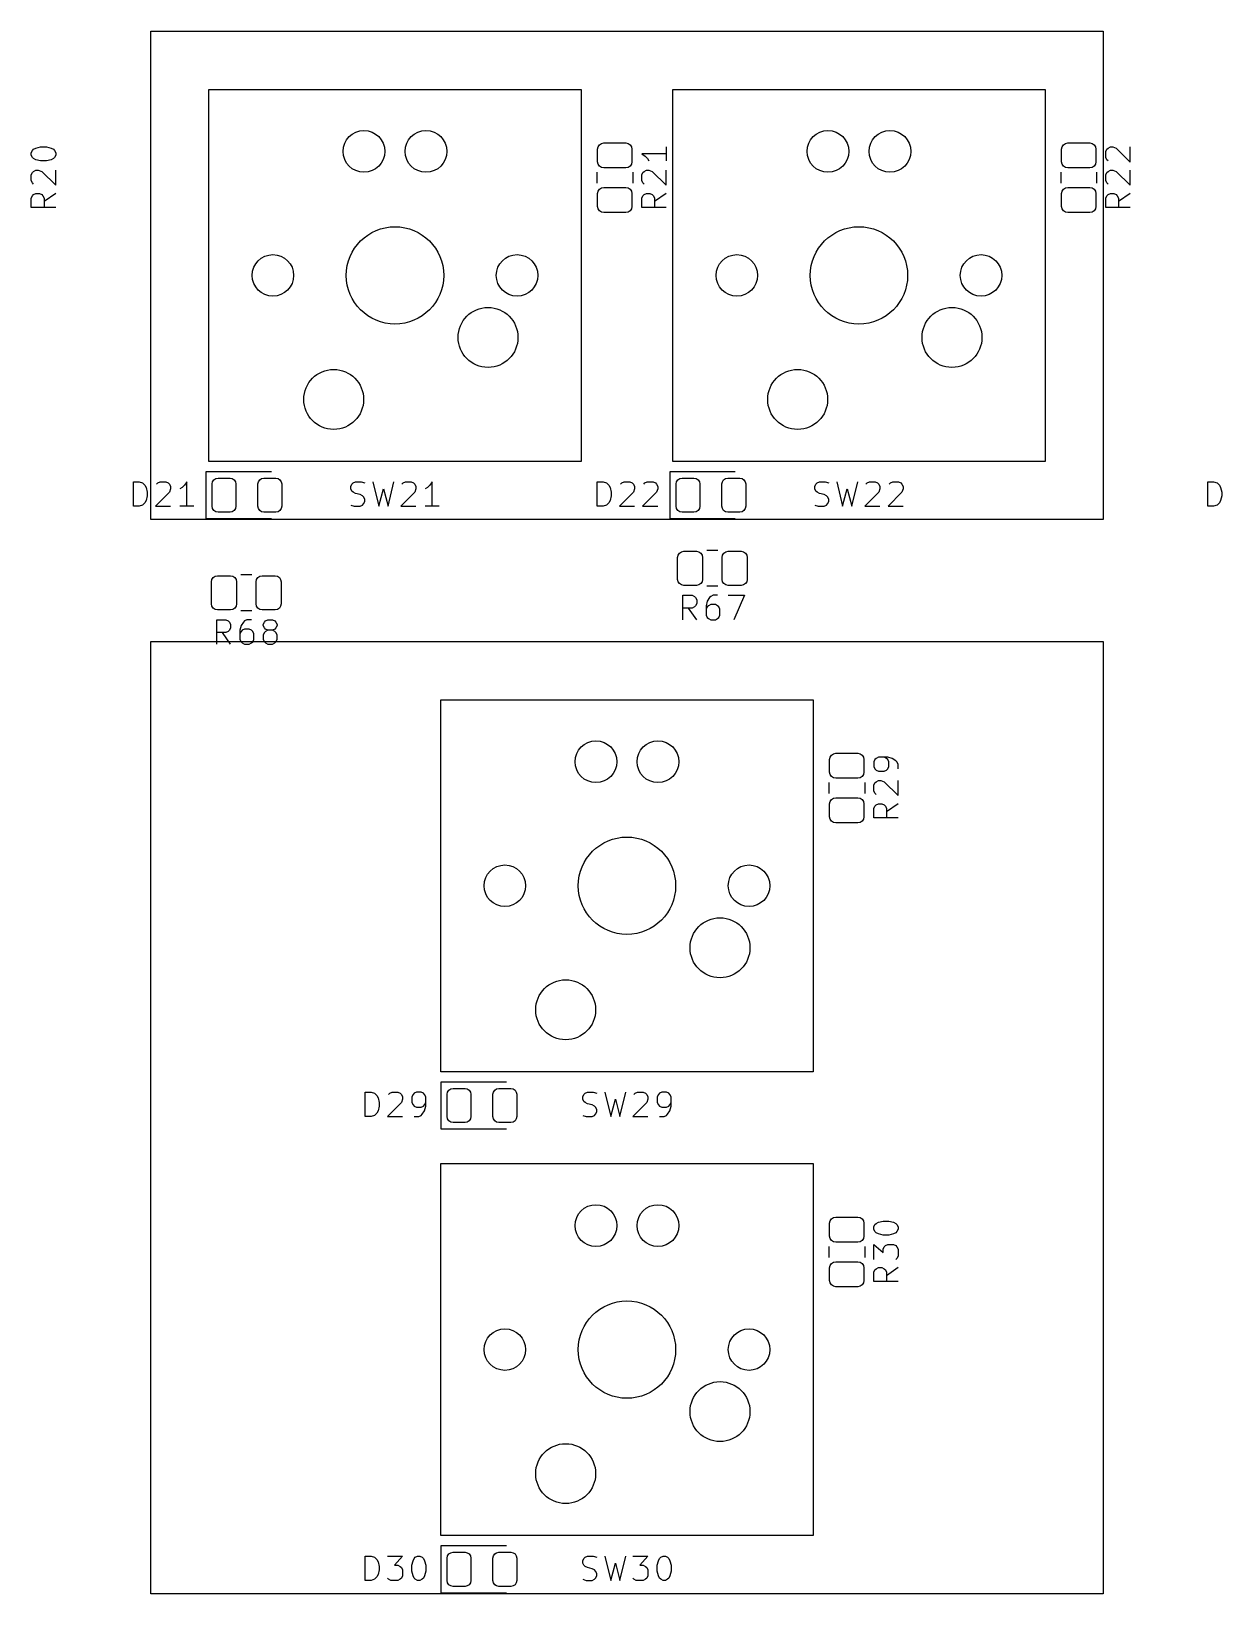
# Model space of a CAD drawing. Header units: millimetres. Extents: x 0 to 485, y -84 to 360.
# Drawn here: x 376.1 to 424.9, y 129 to 193 of the extents above; entities that cross this region are included whole.
import ezdxf

# ---------------------------------------------------------------- set-up
doc = ezdxf.new("R2010")
doc.units = ezdxf.units.MM
doc.layers.get('0').update_dxf_attribs({"lineweight": 25})
doc.layers.add('Import', color=16, linetype='Continuous', lineweight=25, true_color=0x800000)

msp = doc.modelspace()

# ---------------------------------------------------------------- linework, layer by layer
for p, q in [((381, 173), (381, 193)), ((381, 193), (420, 193)), ((420, 193), (420, 173)), ((420, 173), (381, 173)), ((381, 129), (381, 168)), ((381, 168), (420, 168)), ((420, 168), (420, 129)), ((420, 129), (381, 129))]:
    msp.add_line(p, q)
at = {"layer": 'Import', "flags": 128}
for points in [[(383.38, 190.62), (398.62, 190.62)], [(383.38, 175.38), (383.38, 190.62)], [(398.62, 190.62), (398.62, 175.38)], [(402.38, 190.62), (417.62, 190.62)], [(402.38, 175.38), (402.38, 190.62)], [(417.62, 190.62), (417.62, 175.38)], [(376.1524, 188.1191), (376.2001, 188.1667)], [(376.2001, 188.1667), (376.2953, 188.2143)], [(376.2953, 188.2143), (376.4858, 188.2619)], [(376.4858, 188.2619), (376.7239, 188.2619)], [(376.7239, 188.2619), (376.9143, 188.2143)], [(376.9143, 188.2143), (377.0096, 188.1667)], [(377.0096, 188.1667), (377.0572, 188.1191)], [(400.45, 188.425), (400.5457, 188.406), (400.6268, 188.3518), (400.681, 188.2707), (400.7, 188.175), (400.7, 187.65), (400.681, 187.5543), (400.6268, 187.4732), (400.5457, 187.419), (400.45, 187.4), (399.55, 187.4), (399.4543, 187.419), (399.3732, 187.4732), (399.319, 187.5543), (399.3, 187.65), (399.3, 188.175), (399.319, 188.2707), (399.3732, 188.3518), (399.4543, 188.406), (399.55, 188.425), (400.45, 188.425)], [(402.1048, 188.2619), (402.1048, 187.6905)], [(419.45, 188.425), (419.5457, 188.406), (419.6268, 188.3518), (419.681, 188.2707), (419.7, 188.175), (419.7, 187.65), (419.681, 187.5543), (419.6268, 187.4732), (419.5457, 187.419), (419.45, 187.4), (418.55, 187.4), (418.4543, 187.419), (418.3732, 187.4732), (418.319, 187.5543), (418.3, 187.65), (418.3, 188.175), (418.319, 188.2707), (418.3732, 188.3518), (418.4543, 188.406), (418.55, 188.425), (419.45, 188.425)], [(420.1048, 188.0714), (420.1524, 188.1667)], [(420.1524, 188.1667), (420.2001, 188.2143)], [(420.2001, 188.2143), (420.2953, 188.2619)], [(420.2953, 188.2619), (420.3905, 188.2619)], [(420.3905, 188.2619), (420.5334, 188.2143)], [(420.5334, 188.2143), (421.1048, 187.6429)], [(421.1048, 187.6429), (421.1048, 188.2619)], [(376.1048, 188.0238), (376.1524, 188.1191)], [(376.1048, 187.9286), (376.1048, 188.0238)], [(376.1524, 187.8333), (376.1048, 187.9286)], [(376.2001, 187.7857), (376.1524, 187.8333)], [(376.2953, 187.7381), (376.2001, 187.7857)], [(376.4858, 187.6905), (376.2953, 187.7381)], [(376.7239, 187.6905), (376.4858, 187.6905)], [(376.9143, 187.7381), (376.7239, 187.6905)], [(377.0096, 187.7857), (376.9143, 187.7381)], [(377.0572, 187.8333), (377.0096, 187.7857)], [(377.0572, 188.1191), (377.1048, 188.0238)], [(377.1048, 187.9286), (377.0572, 187.8333)], [(377.1048, 188.0238), (377.1048, 187.9286)], [(402.1048, 187.9762), (401.1048, 187.9762)], [(401.1048, 187.9762), (401.2477, 187.881)], [(401.2477, 187.881), (401.3429, 187.7857)], [(401.3429, 187.7857), (401.3905, 187.6905)], [(420.1048, 187.8333), (420.1048, 188.0714)], [(420.1524, 187.7381), (420.1048, 187.8333)], [(420.2001, 187.6905), (420.1524, 187.7381)], [(376.1048, 187.1191), (376.1524, 187.2143)], [(376.1048, 186.881), (376.1048, 187.1191)], [(376.1524, 186.7857), (376.1048, 186.881)], [(376.1524, 187.2143), (376.2001, 187.2619)], [(376.2001, 187.2619), (376.2953, 187.3095)], [(376.2953, 187.3095), (376.3905, 187.3095)], [(376.3905, 187.3095), (376.5334, 187.2619)], [(376.5334, 187.2619), (377.1048, 186.6905)], [(377.1048, 186.6905), (377.1048, 187.3095)], [(399.265, 187.2271), (399.265, 186.7729)], [(400.735, 187.2271), (400.735, 186.7729)], [(401.1048, 187.1191), (401.1524, 187.2143)], [(401.1048, 186.881), (401.1048, 187.1191)], [(401.1524, 186.7857), (401.1048, 186.881)], [(401.1524, 187.2143), (401.2001, 187.2619)], [(401.2001, 187.2619), (401.2953, 187.3095)], [(401.2953, 187.3095), (401.3905, 187.3095)], [(401.3905, 187.3095), (401.5334, 187.2619)], [(401.5334, 187.2619), (402.1048, 186.6905)], [(402.1048, 186.6905), (402.1048, 187.3095)], [(418.265, 187.2271), (418.265, 186.7729)], [(419.735, 187.2271), (419.735, 186.7729)], [(420.1048, 187.1191), (420.1524, 187.2143)], [(420.1048, 186.881), (420.1048, 187.1191)], [(420.1524, 186.7857), (420.1048, 186.881)], [(420.1524, 187.2143), (420.2001, 187.2619)], [(420.2001, 187.2619), (420.2953, 187.3095)], [(420.2953, 187.3095), (420.3905, 187.3095)], [(420.3905, 187.3095), (420.5334, 187.2619)], [(420.5334, 187.2619), (421.1048, 186.6905)], [(421.1048, 186.6905), (421.1048, 187.3095)], [(376.1048, 186.1667), (376.1524, 186.2619)], [(376.2001, 186.7381), (376.1524, 186.7857)], [(376.1524, 186.2619), (376.2001, 186.3095)], [(376.2001, 186.3095), (376.2953, 186.3572)], [(376.2953, 186.3572), (376.4382, 186.3572)], [(376.4382, 186.3572), (376.5334, 186.3095)], [(376.5334, 186.3095), (376.581, 186.2619)], [(376.581, 186.2619), (376.6286, 186.1667)], [(377.1048, 186.3572), (376.6286, 186.0238)], [(400.45, 186.6), (400.5457, 186.581), (400.6268, 186.5268), (400.681, 186.4457), (400.7, 186.35), (400.7, 185.825), (400.681, 185.7293), (400.6268, 185.6482), (400.5457, 185.594), (400.45, 185.575), (399.55, 185.575), (399.4543, 185.594), (399.3732, 185.6482), (399.319, 185.7293), (399.3, 185.825), (399.3, 186.35), (399.319, 186.4457), (399.3732, 186.5268), (399.4543, 186.581), (399.55, 186.6), (400.45, 186.6)], [(401.1048, 186.1667), (401.1524, 186.2619)], [(401.2001, 186.7381), (401.1524, 186.7857)], [(401.1524, 186.2619), (401.2001, 186.3095)], [(401.2001, 186.3095), (401.2953, 186.3572)], [(401.2953, 186.3572), (401.4382, 186.3572)], [(401.4382, 186.3572), (401.5334, 186.3095)], [(401.5334, 186.3095), (401.581, 186.2619)], [(401.581, 186.2619), (401.6286, 186.1667)], [(402.1048, 186.3572), (401.6286, 186.0238)], [(419.45, 186.6), (419.5457, 186.581), (419.6268, 186.5268), (419.681, 186.4457), (419.7, 186.35), (419.7, 185.825), (419.681, 185.7293), (419.6268, 185.6482), (419.5457, 185.594), (419.45, 185.575), (418.55, 185.575), (418.4543, 185.594), (418.3732, 185.6482), (418.319, 185.7293), (418.3, 185.825), (418.3, 186.35), (418.319, 186.4457), (418.3732, 186.5268), (418.4543, 186.581), (418.55, 186.6), (419.45, 186.6)], [(420.1048, 186.1667), (420.1524, 186.2619)], [(420.2001, 186.7381), (420.1524, 186.7857)], [(420.1524, 186.2619), (420.2001, 186.3095)], [(420.2001, 186.3095), (420.2953, 186.3572)], [(420.2953, 186.3572), (420.4382, 186.3572)], [(420.4382, 186.3572), (420.5334, 186.3095)], [(420.5334, 186.3095), (420.581, 186.2619)], [(420.581, 186.2619), (420.6286, 186.1667)], [(421.1048, 186.3572), (420.6286, 186.0238)], [(376.1048, 185.7857), (376.1048, 186.1667)], [(377.1048, 185.7857), (376.1048, 185.7857)], [(376.6286, 186.1667), (376.6286, 185.7857)], [(401.1048, 185.7857), (401.1048, 186.1667)], [(402.1048, 185.7857), (401.1048, 185.7857)], [(401.6286, 186.1667), (401.6286, 185.7857)], [(420.1048, 185.7857), (420.1048, 186.1667)], [(421.1048, 185.7857), (420.1048, 185.7857)], [(420.6286, 186.1667), (420.6286, 185.7857)], [(398.62, 175.38), (383.38, 175.38)], [(417.62, 175.38), (402.38, 175.38)], [(383.2525, 174.96), (383.2525, 173.04)], [(385.9375, 174.96), (383.2525, 174.96)], [(402.2525, 174.96), (402.2525, 173.04)], [(404.9375, 174.96), (402.2525, 174.96)], [(380.2857, 173.5452), (380.2857, 174.5452)], [(380.2857, 174.5452), (380.5238, 174.5452)], [(380.5238, 174.5452), (380.6667, 174.4976)], [(380.6667, 174.4976), (380.7619, 174.4023)], [(380.7619, 174.4023), (380.8095, 174.3071)], [(380.8095, 174.3071), (380.8571, 174.1166)], [(380.8571, 174.1166), (380.8571, 173.9738)], [(381.7619, 174.1166), (381.1905, 173.5452)], [(381.2381, 174.45), (381.2857, 174.4976)], [(381.2857, 174.4976), (381.381, 174.5452)], [(381.381, 174.5452), (381.619, 174.5452)], [(381.619, 174.5452), (381.7143, 174.4976)], [(381.7143, 174.4976), (381.7619, 174.45)], [(381.7619, 174.45), (381.8095, 174.3547)], [(381.8095, 174.2595), (381.7619, 174.1166)], [(381.8095, 174.3547), (381.8095, 174.2595)], [(382.2857, 174.3071), (382.1905, 174.2595)], [(382.381, 174.4023), (382.2857, 174.3071)], [(382.4762, 174.5452), (382.381, 174.4023)], [(382.4762, 173.5452), (382.4762, 174.5452)], [(383.5125, 174.4563), (383.5311, 174.5495), (383.5839, 174.6286), (383.663, 174.6815), (383.7562, 174.7), (384.2437, 174.7), (384.337, 174.6815), (384.4161, 174.6286), (384.4689, 174.5495), (384.4875, 174.4563), (384.4875, 173.5438), (384.4689, 173.4505), (384.4161, 173.3714), (384.337, 173.3186), (384.2437, 173.3), (383.7562, 173.3), (383.663, 173.3186), (383.5839, 173.3714), (383.5311, 173.4505), (383.5125, 173.5438), (383.5125, 174.4563)], [(385.3875, 174.4563), (385.4061, 174.5495), (385.4589, 174.6286), (385.538, 174.6815), (385.6312, 174.7), (386.1187, 174.7), (386.212, 174.6815), (386.2911, 174.6286), (386.3439, 174.5495), (386.3625, 174.4563), (386.3625, 173.5438), (386.3439, 173.4505), (386.2911, 173.3714), (386.212, 173.3186), (386.1187, 173.3), (385.6312, 173.3), (385.538, 173.3186), (385.4589, 173.3714), (385.4061, 173.4505), (385.3875, 173.5438), (385.3875, 174.4563)], [(389.1905, 174.3547), (389.2381, 174.45)], [(389.1905, 174.2595), (389.1905, 174.3547)], [(389.2381, 174.1642), (389.1905, 174.2595)], [(389.2381, 174.45), (389.2857, 174.4976)], [(389.2857, 174.1166), (389.2381, 174.1642)], [(389.2857, 174.4976), (389.381, 174.5452)], [(389.381, 174.069), (389.2857, 174.1166)], [(389.381, 174.5452), (389.619, 174.5452)], [(389.619, 174.5452), (389.7619, 174.4976)], [(390.0952, 174.5452), (390.3333, 173.5452)], [(390.3333, 173.5452), (390.5238, 174.2595)], [(390.5238, 174.2595), (390.7143, 173.5452)], [(390.7143, 173.5452), (390.9524, 174.5452)], [(391.8095, 174.1166), (391.2381, 173.5452)], [(391.2857, 174.45), (391.3333, 174.4976)], [(391.3333, 174.4976), (391.4286, 174.5452)], [(391.4286, 174.5452), (391.6667, 174.5452)], [(391.6667, 174.5452), (391.7619, 174.4976)], [(391.7619, 174.4976), (391.8095, 174.45)], [(391.8095, 174.45), (391.8571, 174.3547)], [(391.8571, 174.2595), (391.8095, 174.1166)], [(391.8571, 174.3547), (391.8571, 174.2595)], [(392.3333, 174.3071), (392.2381, 174.2595)], [(392.4286, 174.4023), (392.3333, 174.3071)], [(392.5238, 174.5452), (392.4286, 174.4023)], [(392.5238, 173.5452), (392.5238, 174.5452)], [(399.2857, 173.5452), (399.2857, 174.5452)], [(399.2857, 174.5452), (399.5238, 174.5452)], [(399.5238, 174.5452), (399.6667, 174.4976)], [(399.6667, 174.4976), (399.7619, 174.4023)], [(399.7619, 174.4023), (399.8095, 174.3071)], [(399.8095, 174.3071), (399.8571, 174.1166)], [(399.8571, 174.1166), (399.8571, 173.9738)], [(400.7619, 174.1166), (400.1905, 173.5452)], [(400.2381, 174.45), (400.2857, 174.4976)], [(400.2857, 174.4976), (400.381, 174.5452)], [(400.381, 174.5452), (400.619, 174.5452)], [(400.619, 174.5452), (400.7143, 174.4976)], [(400.7143, 174.4976), (400.7619, 174.45)], [(400.7619, 174.45), (400.8095, 174.3547)], [(400.8095, 174.2595), (400.7619, 174.1166)], [(400.8095, 174.3547), (400.8095, 174.2595)], [(401.7143, 174.1166), (401.1429, 173.5452)], [(401.1905, 174.45), (401.2381, 174.4976)], [(401.2381, 174.4976), (401.3333, 174.5452)], [(401.3333, 174.5452), (401.5714, 174.5452)], [(401.5714, 174.5452), (401.6667, 174.4976)], [(401.6667, 174.4976), (401.7143, 174.45)], [(401.7143, 174.45), (401.7619, 174.3547)], [(401.7619, 174.2595), (401.7143, 174.1166)], [(401.7619, 174.3547), (401.7619, 174.2595)], [(402.5125, 174.4563), (402.5311, 174.5495), (402.5839, 174.6286), (402.663, 174.6815), (402.7562, 174.7), (403.2437, 174.7), (403.337, 174.6815), (403.4161, 174.6286), (403.4689, 174.5495), (403.4875, 174.4563), (403.4875, 173.5438), (403.4689, 173.4505), (403.4161, 173.3714), (403.337, 173.3186), (403.2437, 173.3), (402.7562, 173.3), (402.663, 173.3186), (402.5839, 173.3714), (402.5311, 173.4505), (402.5125, 173.5438), (402.5125, 174.4563)], [(404.3875, 174.4563), (404.4061, 174.5495), (404.4589, 174.6286), (404.538, 174.6815), (404.6312, 174.7), (405.1187, 174.7), (405.212, 174.6815), (405.2911, 174.6286), (405.3439, 174.5495), (405.3625, 174.4563), (405.3625, 173.5438), (405.3439, 173.4505), (405.2911, 173.3714), (405.212, 173.3186), (405.1187, 173.3), (404.6312, 173.3), (404.538, 173.3186), (404.4589, 173.3714), (404.4061, 173.4505), (404.3875, 173.5438), (404.3875, 174.4563)], [(408.1905, 174.3547), (408.2381, 174.45)], [(408.1905, 174.2595), (408.1905, 174.3547)], [(408.2381, 174.1642), (408.1905, 174.2595)], [(408.2381, 174.45), (408.2857, 174.4976)], [(408.2857, 174.1166), (408.2381, 174.1642)], [(408.2857, 174.4976), (408.381, 174.5452)], [(408.381, 174.069), (408.2857, 174.1166)], [(408.381, 174.5452), (408.619, 174.5452)], [(408.619, 174.5452), (408.7619, 174.4976)], [(409.0952, 174.5452), (409.3333, 173.5452)], [(409.3333, 173.5452), (409.5238, 174.2595)], [(409.5238, 174.2595), (409.7143, 173.5452)], [(409.7143, 173.5452), (409.9524, 174.5452)], [(410.8095, 174.1166), (410.2381, 173.5452)], [(410.2857, 174.45), (410.3333, 174.4976)], [(410.3333, 174.4976), (410.4286, 174.5452)], [(410.4286, 174.5452), (410.6667, 174.5452)], [(410.6667, 174.5452), (410.7619, 174.4976)], [(410.7619, 174.4976), (410.8095, 174.45)], [(410.8095, 174.45), (410.8571, 174.3547)], [(410.8571, 174.2595), (410.8095, 174.1166)], [(410.8571, 174.3547), (410.8571, 174.2595)], [(411.7619, 174.1166), (411.1905, 173.5452)], [(411.2381, 174.45), (411.2857, 174.4976)], [(411.2857, 174.4976), (411.381, 174.5452)], [(411.381, 174.5452), (411.619, 174.5452)], [(411.619, 174.5452), (411.7143, 174.4976)], [(411.7143, 174.4976), (411.7619, 174.45)], [(411.7619, 174.45), (411.8095, 174.3547)], [(411.8095, 174.2595), (411.7619, 174.1166)], [(411.8095, 174.3547), (411.8095, 174.2595)], [(424.2857, 173.5452), (424.2857, 174.5452)], [(424.2857, 174.5452), (424.5238, 174.5452)], [(424.5238, 174.5452), (424.6667, 174.4976)], [(424.6667, 174.4976), (424.7619, 174.4023)], [(424.7619, 174.4023), (424.8095, 174.3071)], [(424.8095, 174.3071), (424.8571, 174.1166)], [(424.8571, 174.1166), (424.8571, 173.9738)], [(380.5238, 173.5452), (380.2857, 173.5452)], [(380.6667, 173.5928), (380.5238, 173.5452)], [(380.7619, 173.688), (380.6667, 173.5928)], [(380.8095, 173.7833), (380.7619, 173.688)], [(380.8571, 173.9738), (380.8095, 173.7833)], [(381.1905, 173.5452), (381.8095, 173.5452)], [(382.7619, 173.5452), (382.1905, 173.5452)], [(389.1905, 173.5928), (389.3333, 173.5452)], [(389.3333, 173.5452), (389.5714, 173.5452)], [(389.5714, 174.0214), (389.381, 174.069)], [(389.6667, 173.9738), (389.5714, 174.0214)], [(389.5714, 173.5452), (389.6667, 173.5928)], [(389.7143, 173.9261), (389.6667, 173.9738)], [(389.6667, 173.5928), (389.7143, 173.6404)], [(389.7619, 173.8309), (389.7143, 173.9261)], [(389.7143, 173.6404), (389.7619, 173.7357)], [(389.7619, 173.7357), (389.7619, 173.8309)], [(391.2381, 173.5452), (391.8571, 173.5452)], [(392.8095, 173.5452), (392.2381, 173.5452)], [(399.5238, 173.5452), (399.2857, 173.5452)], [(399.6667, 173.5928), (399.5238, 173.5452)], [(399.7619, 173.688), (399.6667, 173.5928)], [(399.8095, 173.7833), (399.7619, 173.688)], [(399.8571, 173.9738), (399.8095, 173.7833)], [(400.1905, 173.5452), (400.8095, 173.5452)], [(401.1429, 173.5452), (401.7619, 173.5452)], [(408.1905, 173.5928), (408.3333, 173.5452)], [(408.3333, 173.5452), (408.5714, 173.5452)], [(408.5714, 174.0214), (408.381, 174.069)], [(408.6667, 173.9738), (408.5714, 174.0214)], [(408.5714, 173.5452), (408.6667, 173.5928)], [(408.7143, 173.9261), (408.6667, 173.9738)], [(408.6667, 173.5928), (408.7143, 173.6404)], [(408.7619, 173.8309), (408.7143, 173.9261)], [(408.7143, 173.6404), (408.7619, 173.7357)], [(408.7619, 173.7357), (408.7619, 173.8309)], [(410.2381, 173.5452), (410.8571, 173.5452)], [(411.1905, 173.5452), (411.8095, 173.5452)], [(424.5238, 173.5452), (424.2857, 173.5452)], [(424.6667, 173.5928), (424.5238, 173.5452)], [(424.7619, 173.688), (424.6667, 173.5928)], [(424.8095, 173.7833), (424.7619, 173.688)], [(424.8571, 173.9738), (424.8095, 173.7833)], [(383.2525, 173.04), (385.9375, 173.04)], [(402.2525, 173.04), (404.9375, 173.04)], [(403.6, 170.55), (403.581, 170.4543), (403.5268, 170.3732), (403.4457, 170.319), (403.35, 170.3), (402.825, 170.3), (402.7293, 170.319), (402.6482, 170.3732), (402.594, 170.4543), (402.575, 170.55), (402.575, 171.45), (402.594, 171.5457), (402.6482, 171.6268), (402.7293, 171.681), (402.825, 171.7), (403.35, 171.7), (403.4457, 171.681), (403.5268, 171.6268), (403.581, 171.5457), (403.6, 171.45), (403.6, 170.55)], [(404.2271, 171.735), (403.7729, 171.735)], [(405.425, 170.55), (405.406, 170.4543), (405.3518, 170.3732), (405.2707, 170.319), (405.175, 170.3), (404.65, 170.3), (404.5543, 170.319), (404.4732, 170.3732), (404.419, 170.4543), (404.4, 170.55), (404.4, 171.45), (404.419, 171.5457), (404.4732, 171.6268), (404.5543, 171.681), (404.65, 171.7), (405.175, 171.7), (405.2707, 171.681), (405.3518, 171.6268), (405.406, 171.5457), (405.425, 171.45), (405.425, 170.55)], [(384.5125, 169.55), (384.4935, 169.4543), (384.4393, 169.3732), (384.3582, 169.319), (384.2625, 169.3), (383.7375, 169.3), (383.6418, 169.319), (383.5607, 169.3732), (383.5065, 169.4543), (383.4875, 169.55), (383.4875, 170.45), (383.5065, 170.5457), (383.5607, 170.6268), (383.6418, 170.681), (383.7375, 170.7), (384.2625, 170.7), (384.3582, 170.681), (384.4393, 170.6268), (384.4935, 170.5457), (384.5125, 170.45), (384.5125, 169.55)], [(385.1396, 170.735), (384.6854, 170.735)], [(386.3375, 169.55), (386.3185, 169.4543), (386.2643, 169.3732), (386.1832, 169.319), (386.0875, 169.3), (385.5625, 169.3), (385.4668, 169.319), (385.3857, 169.3732), (385.3315, 169.4543), (385.3125, 169.55), (385.3125, 170.45), (385.3315, 170.5457), (385.3857, 170.6268), (385.4668, 170.681), (385.5625, 170.7), (386.0875, 170.7), (386.1832, 170.681), (386.2643, 170.6268), (386.3185, 170.5457), (386.3375, 170.45), (386.3375, 169.55)], [(404.2271, 170.265), (403.7729, 170.265)], [(402.7857, 168.8952), (402.7857, 169.8952)], [(402.7857, 169.8952), (403.1667, 169.8952)], [(403.1667, 169.8952), (403.2619, 169.8476)], [(403.2619, 169.8476), (403.3095, 169.8)], [(403.3095, 169.8), (403.3571, 169.7047)], [(403.3571, 169.7047), (403.3571, 169.5619)], [(403.7857, 169.6571), (403.7381, 169.4666)], [(403.881, 169.8), (403.7857, 169.6571)], [(403.9286, 169.8476), (403.881, 169.8)], [(404.0238, 169.8952), (403.9286, 169.8476)], [(404.2143, 169.8952), (404.0238, 169.8952)], [(404.6429, 169.8952), (405.3095, 169.8952)], [(405.3095, 169.8952), (404.881, 168.8952)], [(385.1396, 169.265), (384.6854, 169.265)], [(403.1667, 169.3714), (402.7857, 169.3714)], [(403.3571, 168.8952), (403.0238, 169.3714)], [(403.2619, 169.419), (403.1667, 169.3714)], [(403.3095, 169.4666), (403.2619, 169.419)], [(403.3571, 169.5619), (403.3095, 169.4666)], [(403.7381, 169.4666), (403.7381, 169.0857)], [(403.7857, 169.419), (403.7381, 169.3238)], [(403.7381, 169.0857), (403.7857, 168.9904)], [(403.8333, 169.4666), (403.7857, 169.419)], [(403.7857, 168.9904), (403.8333, 168.9428)], [(403.9286, 169.5142), (403.8333, 169.4666)], [(404.119, 169.5142), (403.9286, 169.5142)], [(404.2143, 169.4666), (404.119, 169.5142)], [(404.2619, 169.419), (404.2143, 169.4666)], [(404.2143, 168.9428), (404.2619, 168.9904)], [(404.3095, 169.3238), (404.2619, 169.419)], [(404.2619, 168.9904), (404.3095, 169.0857)], [(404.3095, 169.0857), (404.3095, 169.3238)], [(383.6982, 167.8952), (383.6982, 168.8952)], [(383.6982, 168.8952), (384.0792, 168.8952)], [(384.0792, 168.3714), (383.6982, 168.3714)], [(384.2696, 167.8952), (383.9363, 168.3714)], [(384.0792, 168.8952), (384.1744, 168.8476)], [(384.1744, 168.419), (384.0792, 168.3714)], [(384.1744, 168.8476), (384.222, 168.8)], [(384.222, 168.4666), (384.1744, 168.419)], [(384.222, 168.8), (384.2696, 168.7047)], [(384.2696, 168.5619), (384.222, 168.4666)], [(384.2696, 168.7047), (384.2696, 168.5619)], [(384.6982, 168.6571), (384.6506, 168.4666)], [(384.6506, 168.4666), (384.6506, 168.0857)], [(384.6982, 168.419), (384.6506, 168.3238)], [(384.7935, 168.8), (384.6982, 168.6571)], [(384.7458, 168.4666), (384.6982, 168.419)], [(384.8411, 168.5142), (384.7458, 168.4666)], [(384.8411, 168.8476), (384.7935, 168.8)], [(384.9363, 168.8952), (384.8411, 168.8476)], [(385.0315, 168.5142), (384.8411, 168.5142)], [(385.1268, 168.8952), (384.9363, 168.8952)], [(385.1268, 168.4666), (385.0315, 168.5142)], [(385.1744, 168.419), (385.1268, 168.4666)], [(385.222, 168.3238), (385.1744, 168.419)], [(385.222, 168.0857), (385.222, 168.3238)], [(385.603, 168.7047), (385.6506, 168.8)], [(385.603, 168.6571), (385.603, 168.7047)], [(385.6506, 168.5619), (385.603, 168.6571)], [(385.6506, 168.3714), (385.603, 168.2761)], [(385.6506, 168.8), (385.6982, 168.8476)], [(385.6982, 168.5142), (385.6506, 168.5619)], [(385.6982, 168.419), (385.6506, 168.3714)], [(385.6982, 168.8476), (385.7935, 168.8952)], [(385.7935, 168.4666), (385.6982, 168.5142)], [(385.7935, 168.4666), (385.6982, 168.419)], [(385.7935, 168.8952), (385.9839, 168.8952)], [(385.9839, 168.4666), (385.7935, 168.4666)], [(385.9839, 168.8952), (386.0792, 168.8476)], [(386.0792, 168.5142), (385.9839, 168.4666)], [(386.0792, 168.419), (385.9839, 168.4666)], [(386.0792, 168.8476), (386.1268, 168.8)], [(386.1268, 168.5619), (386.0792, 168.5142)], [(386.1268, 168.3714), (386.0792, 168.419)], [(386.1268, 168.8), (386.1744, 168.7047)], [(386.1744, 168.6571), (386.1268, 168.5619)], [(386.1744, 168.2761), (386.1268, 168.3714)], [(386.1744, 168.7047), (386.1744, 168.6571)], [(403.8333, 168.9428), (403.9286, 168.8952)], [(403.9286, 168.8952), (404.119, 168.8952)], [(404.119, 168.8952), (404.2143, 168.9428)], [(384.6506, 168.0857), (384.6982, 167.9904)], [(384.6982, 167.9904), (384.7458, 167.9428)], [(384.7458, 167.9428), (384.8411, 167.8952)], [(384.8411, 167.8952), (385.0315, 167.8952)], [(385.0315, 167.8952), (385.1268, 167.9428)], [(385.1268, 167.9428), (385.1744, 167.9904)], [(385.1744, 167.9904), (385.222, 168.0857)], [(385.603, 168.2761), (385.603, 168.0857)], [(385.603, 168.0857), (385.6506, 167.9904)], [(385.6506, 167.9904), (385.6982, 167.9428)], [(385.6982, 167.9428), (385.7935, 167.8952)], [(385.7935, 167.8952), (385.9839, 167.8952)], [(385.9839, 167.8952), (386.0792, 167.9428)], [(386.0792, 167.9428), (386.1268, 167.9904)], [(386.1268, 167.9904), (386.1744, 168.0857)], [(386.1744, 168.0857), (386.1744, 168.2761)], [(392.88, 165.62), (408.12, 165.62)], [(392.88, 150.38), (392.88, 165.62)], [(408.12, 165.62), (408.12, 150.38)], [(409.95, 163.425), (410.0457, 163.406), (410.1268, 163.3518), (410.181, 163.2707), (410.2, 163.175), (410.2, 162.65), (410.181, 162.5543), (410.1268, 162.4732), (410.0457, 162.419), (409.95, 162.4), (409.05, 162.4), (408.9543, 162.419), (408.8732, 162.4732), (408.819, 162.5543), (408.8, 162.65), (408.8, 163.175), (408.819, 163.2707), (408.8732, 163.3518), (408.9543, 163.406), (409.05, 163.425), (409.95, 163.425)], [(410.7001, 163.2143), (410.6524, 163.1667)], [(410.7953, 163.2619), (410.7001, 163.2143)], [(411.1762, 163.2619), (410.7953, 163.2619)], [(411.1286, 163.2143), (411.0334, 163.2619)], [(411.1762, 163.1667), (411.1286, 163.2143)], [(411.3667, 163.2143), (411.1762, 163.2619)], [(411.5096, 163.1191), (411.3667, 163.2143)], [(410.6524, 163.1667), (410.6048, 163.0714)], [(410.6048, 163.0714), (410.6048, 162.881)], [(410.6048, 162.881), (410.6524, 162.7857)], [(410.6524, 162.7857), (410.7001, 162.7381)], [(410.7001, 162.7381), (410.7953, 162.6905)], [(410.7953, 162.6905), (411.0334, 162.6905)], [(411.0334, 162.6905), (411.1286, 162.7381)], [(411.1286, 162.7381), (411.1762, 162.7857)], [(411.2239, 163.0714), (411.1762, 163.1667)], [(411.1762, 162.7857), (411.2239, 162.881)], [(411.2239, 162.881), (411.2239, 163.0714)], [(411.5572, 163.0714), (411.5096, 163.1191)], [(411.6048, 162.9762), (411.5572, 163.0714)], [(411.6048, 162.7857), (411.6048, 162.9762)], [(408.765, 162.2271), (408.765, 161.7729)], [(410.235, 162.2271), (410.235, 161.7729)], [(410.6048, 162.1191), (410.6524, 162.2143)], [(410.6048, 161.881), (410.6048, 162.1191)], [(410.6524, 162.2143), (410.7001, 162.2619)], [(410.7001, 162.2619), (410.7953, 162.3095)], [(410.7953, 162.3095), (410.8905, 162.3095)], [(410.8905, 162.3095), (411.0334, 162.2619)], [(411.0334, 162.2619), (411.6048, 161.6905)], [(411.6048, 161.6905), (411.6048, 162.3095)], [(409.95, 161.6), (410.0457, 161.581), (410.1268, 161.5268), (410.181, 161.4457), (410.2, 161.35), (410.2, 160.825), (410.181, 160.7293), (410.1268, 160.6482), (410.0457, 160.594), (409.95, 160.575), (409.05, 160.575), (408.9543, 160.594), (408.8732, 160.6482), (408.819, 160.7293), (408.8, 160.825), (408.8, 161.35), (408.819, 161.4457), (408.8732, 161.5268), (408.9543, 161.581), (409.05, 161.6), (409.95, 161.6)], [(410.6524, 161.7857), (410.6048, 161.881)], [(410.7001, 161.7381), (410.6524, 161.7857)], [(410.6524, 161.2619), (410.7001, 161.3095)], [(410.7001, 161.3095), (410.7953, 161.3572)], [(410.7953, 161.3572), (410.9382, 161.3572)], [(410.9382, 161.3572), (411.0334, 161.3095)], [(411.0334, 161.3095), (411.081, 161.2619)], [(411.6048, 161.3572), (411.1286, 161.0238)], [(410.6048, 161.1667), (410.6524, 161.2619)], [(410.6048, 160.7857), (410.6048, 161.1667)], [(411.6048, 160.7857), (410.6048, 160.7857)], [(411.081, 161.2619), (411.1286, 161.1667)], [(411.1286, 161.1667), (411.1286, 160.7857)], [(392.8775, 149.96), (392.8775, 148.04)], [(395.5625, 149.96), (392.8775, 149.96)], [(408.12, 150.38), (392.88, 150.38)], [(389.7857, 148.5452), (389.7857, 149.5452)], [(389.7857, 149.5452), (390.0238, 149.5452)], [(390.0238, 149.5452), (390.1667, 149.4976)], [(390.1667, 149.4976), (390.2619, 149.4023)], [(390.2619, 149.4023), (390.3095, 149.3071)], [(390.3095, 149.3071), (390.3571, 149.1166)], [(390.7381, 149.45), (390.7857, 149.4976)], [(390.7857, 149.4976), (390.881, 149.5452)], [(390.881, 149.5452), (391.119, 149.5452)], [(391.119, 149.5452), (391.2143, 149.4976)], [(391.2143, 149.4976), (391.2619, 149.45)], [(391.2619, 149.45), (391.3095, 149.3547)], [(391.3095, 149.2595), (391.2619, 149.1166)], [(391.3095, 149.3547), (391.3095, 149.2595)], [(391.7381, 149.45), (391.6905, 149.3547)], [(391.6905, 149.3547), (391.6905, 149.1166)], [(391.7857, 149.4976), (391.7381, 149.45)], [(391.881, 149.5452), (391.7857, 149.4976)], [(392.0714, 149.5452), (391.881, 149.5452)], [(392.1667, 149.4976), (392.0714, 149.5452)], [(392.2143, 149.45), (392.1667, 149.4976)], [(392.2619, 149.3547), (392.2143, 149.45)], [(392.2619, 148.9738), (392.2619, 149.3547)], [(393.1375, 149.4563), (393.1561, 149.5495), (393.2089, 149.6286), (393.288, 149.6815), (393.3812, 149.7), (393.8687, 149.7), (393.962, 149.6815), (394.0411, 149.6286), (394.0939, 149.5495), (394.1125, 149.4563), (394.1125, 148.5438), (394.0939, 148.4505), (394.0411, 148.3714), (393.962, 148.3186), (393.8687, 148.3), (393.3812, 148.3), (393.288, 148.3186), (393.2089, 148.3714), (393.1561, 148.4505), (393.1375, 148.5438), (393.1375, 149.4563)], [(395.0125, 149.4563), (395.0311, 149.5495), (395.0839, 149.6286), (395.163, 149.6815), (395.2562, 149.7), (395.7437, 149.7), (395.837, 149.6815), (395.9161, 149.6286), (395.9689, 149.5495), (395.9875, 149.4563), (395.9875, 148.5438), (395.9689, 148.4505), (395.9161, 148.3714), (395.837, 148.3186), (395.7437, 148.3), (395.2562, 148.3), (395.163, 148.3186), (395.0839, 148.3714), (395.0311, 148.4505), (395.0125, 148.5438), (395.0125, 149.4563)], [(398.6905, 149.3547), (398.7381, 149.45)], [(398.6905, 149.2595), (398.6905, 149.3547)], [(398.7381, 149.1642), (398.6905, 149.2595)], [(398.7381, 149.45), (398.7857, 149.4976)], [(398.7857, 149.1166), (398.7381, 149.1642)], [(398.7857, 149.4976), (398.881, 149.5452)], [(398.881, 149.5452), (399.119, 149.5452)], [(399.119, 149.5452), (399.2619, 149.4976)], [(399.5952, 149.5452), (399.8333, 148.5452)], [(399.8333, 148.5452), (400.0238, 149.2595)], [(400.0238, 149.2595), (400.2143, 148.5452)], [(400.2143, 148.5452), (400.4524, 149.5452)], [(400.7857, 149.45), (400.8333, 149.4976)], [(400.8333, 149.4976), (400.9286, 149.5452)], [(400.9286, 149.5452), (401.1667, 149.5452)], [(401.1667, 149.5452), (401.2619, 149.4976)], [(401.2619, 149.4976), (401.3095, 149.45)], [(401.3095, 149.45), (401.3571, 149.3547)], [(401.3571, 149.2595), (401.3095, 149.1166)], [(401.3571, 149.3547), (401.3571, 149.2595)], [(401.7857, 149.45), (401.7381, 149.3547)], [(401.7381, 149.3547), (401.7381, 149.1166)], [(401.8333, 149.4976), (401.7857, 149.45)], [(401.9286, 149.5452), (401.8333, 149.4976)], [(402.119, 149.5452), (401.9286, 149.5452)], [(402.2143, 149.4976), (402.119, 149.5452)], [(402.2619, 149.45), (402.2143, 149.4976)], [(402.3095, 149.3547), (402.2619, 149.45)], [(402.3095, 148.9738), (402.3095, 149.3547)], [(390.0238, 148.5452), (389.7857, 148.5452)], [(390.1667, 148.5928), (390.0238, 148.5452)], [(390.2619, 148.688), (390.1667, 148.5928)], [(390.3095, 148.7833), (390.2619, 148.688)], [(390.3571, 148.9738), (390.3095, 148.7833)], [(390.3571, 149.1166), (390.3571, 148.9738)], [(391.2619, 149.1166), (390.6905, 148.5452)], [(390.6905, 148.5452), (391.3095, 148.5452)], [(391.6905, 149.1166), (391.7381, 149.0214)], [(391.7381, 149.0214), (391.7857, 148.9738)], [(391.7857, 148.9738), (391.881, 148.9261)], [(391.7857, 148.5452), (391.9762, 148.5452)], [(391.881, 148.9261), (392.0714, 148.9261)], [(391.9762, 148.5452), (392.0714, 148.5928)], [(392.0714, 148.9261), (392.1667, 148.9738)], [(392.0714, 148.5928), (392.119, 148.6404)], [(392.119, 148.6404), (392.2143, 148.7833)], [(392.1667, 148.9738), (392.2143, 149.0214)], [(392.2143, 149.0214), (392.2619, 149.1166)], [(392.2143, 148.7833), (392.2619, 148.9738)], [(398.6905, 148.5928), (398.8333, 148.5452)], [(398.881, 149.069), (398.7857, 149.1166)], [(398.8333, 148.5452), (399.0714, 148.5452)], [(399.0714, 149.0214), (398.881, 149.069)], [(399.1667, 148.9738), (399.0714, 149.0214)], [(399.0714, 148.5452), (399.1667, 148.5928)], [(399.2143, 148.9261), (399.1667, 148.9738)], [(399.1667, 148.5928), (399.2143, 148.6404)], [(399.2619, 148.8309), (399.2143, 148.9261)], [(399.2143, 148.6404), (399.2619, 148.7357)], [(399.2619, 148.7357), (399.2619, 148.8309)], [(401.3095, 149.1166), (400.7381, 148.5452)], [(400.7381, 148.5452), (401.3571, 148.5452)], [(401.7381, 149.1166), (401.7857, 149.0214)], [(401.7857, 149.0214), (401.8333, 148.9738)], [(401.8333, 148.9738), (401.9286, 148.9261)], [(401.8333, 148.5452), (402.0238, 148.5452)], [(401.9286, 148.9261), (402.119, 148.9261)], [(402.0238, 148.5452), (402.119, 148.5928)], [(402.119, 148.9261), (402.2143, 148.9738)], [(402.119, 148.5928), (402.1667, 148.6404)], [(402.1667, 148.6404), (402.2619, 148.7833)], [(402.2143, 148.9738), (402.2619, 149.0214)], [(402.2619, 149.0214), (402.3095, 149.1166)], [(402.2619, 148.7833), (402.3095, 148.9738)], [(392.8775, 148.04), (395.5625, 148.04)], [(392.88, 146.62), (408.12, 146.62)], [(392.88, 131.38), (392.88, 146.62)], [(408.12, 146.62), (408.12, 131.38)], [(409.95, 144.425), (410.0457, 144.406), (410.1268, 144.3518), (410.181, 144.2707), (410.2, 144.175), (410.2, 143.65), (410.181, 143.5543), (410.1268, 143.4732), (410.0457, 143.419), (409.95, 143.4), (409.05, 143.4), (408.9543, 143.419), (408.8732, 143.4732), (408.819, 143.5543), (408.8, 143.65), (408.8, 144.175), (408.819, 144.2707), (408.8732, 144.3518), (408.9543, 144.406), (409.05, 144.425), (409.95, 144.425)], [(410.6048, 144.0238), (410.6524, 144.1191)], [(410.6048, 143.9286), (410.6048, 144.0238)], [(410.6524, 144.1191), (410.7001, 144.1667)], [(410.7001, 144.1667), (410.7953, 144.2143)], [(410.7953, 144.2143), (410.9858, 144.2619)], [(410.9858, 144.2619), (411.2239, 144.2619)], [(411.2239, 144.2619), (411.4143, 144.2143)], [(411.4143, 144.2143), (411.5096, 144.1667)], [(411.5096, 144.1667), (411.5572, 144.1191)], [(411.5572, 144.1191), (411.6048, 144.0238)], [(411.6048, 144.0238), (411.6048, 143.9286)], [(410.6524, 143.8333), (410.6048, 143.9286)], [(410.7001, 143.7857), (410.6524, 143.8333)], [(410.7953, 143.7381), (410.7001, 143.7857)], [(410.9858, 143.6905), (410.7953, 143.7381)], [(411.2239, 143.6905), (410.9858, 143.6905)], [(411.4143, 143.7381), (411.2239, 143.6905)], [(411.5096, 143.7857), (411.4143, 143.7381)], [(411.5572, 143.8333), (411.5096, 143.7857)], [(411.6048, 143.9286), (411.5572, 143.8333)], [(408.765, 143.2271), (408.765, 142.7729)], [(410.235, 143.2271), (410.235, 142.7729)], [(410.6048, 142.6905), (410.6048, 143.3095)], [(410.6048, 143.3095), (410.9858, 142.9762)], [(410.9858, 143.1191), (411.0334, 143.2143)], [(410.9858, 142.9762), (410.9858, 143.1191)], [(411.0334, 143.2143), (411.081, 143.2619)], [(411.081, 143.2619), (411.1762, 143.3095)], [(411.1762, 143.3095), (411.4143, 143.3095)], [(411.4143, 143.3095), (411.5096, 143.2619)], [(411.5096, 143.2619), (411.5572, 143.2143)], [(411.5572, 142.7381), (411.5096, 142.6905)], [(411.5572, 143.2143), (411.6048, 143.1191)], [(411.6048, 142.8333), (411.5572, 142.7381)], [(411.6048, 143.1191), (411.6048, 142.8333)], [(409.95, 142.6), (410.0457, 142.581), (410.1268, 142.5268), (410.181, 142.4457), (410.2, 142.35), (410.2, 141.825), (410.181, 141.7293), (410.1268, 141.6482), (410.0457, 141.594), (409.95, 141.575), (409.05, 141.575), (408.9543, 141.594), (408.8732, 141.6482), (408.819, 141.7293), (408.8, 141.825), (408.8, 142.35), (408.819, 142.4457), (408.8732, 142.5268), (408.9543, 142.581), (409.05, 142.6), (409.95, 142.6)], [(410.6048, 142.1667), (410.6524, 142.2619)], [(410.6048, 141.7857), (410.6048, 142.1667)], [(410.6524, 142.2619), (410.7001, 142.3095)], [(410.7001, 142.3095), (410.7953, 142.3572)], [(410.7953, 142.3572), (410.9382, 142.3572)], [(410.9382, 142.3572), (411.0334, 142.3095)], [(411.0334, 142.3095), (411.081, 142.2619)], [(411.081, 142.2619), (411.1286, 142.1667)], [(411.6048, 142.3572), (411.1286, 142.0238)], [(411.1286, 142.1667), (411.1286, 141.7857)], [(411.6048, 141.7857), (410.6048, 141.7857)], [(408.12, 131.38), (392.88, 131.38)], [(392.8775, 130.96), (392.8775, 129.04)], [(395.5625, 130.96), (392.8775, 130.96)], [(393.1375, 130.4563), (393.1561, 130.5495), (393.2089, 130.6286), (393.288, 130.6815), (393.3812, 130.7), (393.8687, 130.7), (393.962, 130.6815), (394.0411, 130.6286), (394.0939, 130.5495), (394.1125, 130.4563), (394.1125, 129.5438), (394.0939, 129.4505), (394.0411, 129.3714), (393.962, 129.3186), (393.8687, 129.3), (393.3812, 129.3), (393.288, 129.3186), (393.2089, 129.3714), (393.1561, 129.4505), (393.1375, 129.5438), (393.1375, 130.4563)], [(395.0125, 130.4563), (395.0311, 130.5495), (395.0839, 130.6286), (395.163, 130.6815), (395.2562, 130.7), (395.7437, 130.7), (395.837, 130.6815), (395.9161, 130.6286), (395.9689, 130.5495), (395.9875, 130.4563), (395.9875, 129.5438), (395.9689, 129.4505), (395.9161, 129.3714), (395.837, 129.3186), (395.7437, 129.3), (395.2562, 129.3), (395.163, 129.3186), (395.0839, 129.3714), (395.0311, 129.4505), (395.0125, 129.5438), (395.0125, 130.4563)], [(389.7857, 129.5452), (389.7857, 130.5452)], [(389.7857, 130.5452), (390.0238, 130.5452)], [(390.0238, 130.5452), (390.1667, 130.4976)], [(390.1667, 130.4976), (390.2619, 130.4023)], [(390.2619, 130.4023), (390.3095, 130.3071)], [(390.3095, 130.3071), (390.3571, 130.1166)], [(390.3571, 129.9738), (390.3095, 129.7833)], [(390.3571, 130.1166), (390.3571, 129.9738)], [(390.6905, 130.5452), (391.3095, 130.5452)], [(391.3095, 130.5452), (390.9762, 130.1642)], [(390.9762, 130.1642), (391.119, 130.1642)], [(391.119, 130.1642), (391.2143, 130.1166)], [(391.2143, 130.1166), (391.2619, 130.069)], [(391.2619, 130.069), (391.3095, 129.9738)], [(391.3095, 129.9738), (391.3095, 129.7357)], [(391.6905, 130.1642), (391.7381, 130.3547)], [(391.6905, 129.9261), (391.6905, 130.1642)], [(391.7381, 129.7357), (391.6905, 129.9261)], [(391.7381, 130.3547), (391.7857, 130.45)], [(391.7857, 130.45), (391.8333, 130.4976)], [(391.8333, 130.4976), (391.9286, 130.5452)], [(391.9286, 130.5452), (392.0238, 130.5452)], [(392.0238, 130.5452), (392.119, 130.4976)], [(392.119, 130.4976), (392.1667, 130.45)], [(392.1667, 130.45), (392.2143, 130.3547)], [(392.2143, 130.3547), (392.2619, 130.1642)], [(392.2619, 129.9261), (392.2143, 129.7357)], [(392.2619, 130.1642), (392.2619, 129.9261)], [(398.6905, 130.3547), (398.7381, 130.45)], [(398.6905, 130.2595), (398.6905, 130.3547)], [(398.7381, 130.1642), (398.6905, 130.2595)], [(398.7381, 130.45), (398.7857, 130.4976)], [(398.7857, 130.1166), (398.7381, 130.1642)], [(398.7857, 130.4976), (398.881, 130.5452)], [(398.881, 130.069), (398.7857, 130.1166)], [(398.881, 130.5452), (399.119, 130.5452)], [(399.0714, 130.0214), (398.881, 130.069)], [(399.1667, 129.9738), (399.0714, 130.0214)], [(399.119, 130.5452), (399.2619, 130.4976)], [(399.2143, 129.9261), (399.1667, 129.9738)], [(399.2619, 129.8309), (399.2143, 129.9261)], [(399.5952, 130.5452), (399.8333, 129.5452)], [(399.8333, 129.5452), (400.0238, 130.2595)], [(400.0238, 130.2595), (400.2143, 129.5452)], [(400.2143, 129.5452), (400.4524, 130.5452)], [(400.7381, 130.5452), (401.3571, 130.5452)], [(401.3571, 130.5452), (401.0238, 130.1642)], [(401.0238, 130.1642), (401.1667, 130.1642)], [(401.1667, 130.1642), (401.2619, 130.1166)], [(401.2619, 130.1166), (401.3095, 130.069)], [(401.3095, 130.069), (401.3571, 129.9738)], [(401.3571, 129.9738), (401.3571, 129.7357)], [(401.7381, 130.1642), (401.7857, 130.3547)], [(401.7381, 129.9261), (401.7381, 130.1642)], [(401.7857, 129.7357), (401.7381, 129.9261)], [(401.7857, 130.3547), (401.8333, 130.45)], [(401.8333, 130.45), (401.881, 130.4976)], [(401.881, 130.4976), (401.9762, 130.5452)], [(401.9762, 130.5452), (402.0714, 130.5452)], [(402.0714, 130.5452), (402.1667, 130.4976)], [(402.1667, 130.4976), (402.2143, 130.45)], [(402.2143, 130.45), (402.2619, 130.3547)], [(402.2619, 130.3547), (402.3095, 130.1642)], [(402.3095, 129.9261), (402.2619, 129.7357)], [(402.3095, 130.1642), (402.3095, 129.9261)], [(390.0238, 129.5452), (389.7857, 129.5452)], [(390.1667, 129.5928), (390.0238, 129.5452)], [(390.2619, 129.688), (390.1667, 129.5928)], [(390.3095, 129.7833), (390.2619, 129.688)], [(390.7381, 129.5928), (390.6905, 129.6404)], [(390.8333, 129.5452), (390.7381, 129.5928)], [(391.119, 129.5452), (390.8333, 129.5452)], [(391.2143, 129.5928), (391.119, 129.5452)], [(391.2619, 129.6404), (391.2143, 129.5928)], [(391.3095, 129.7357), (391.2619, 129.6404)], [(391.7857, 129.6404), (391.7381, 129.7357)], [(391.8333, 129.5928), (391.7857, 129.6404)], [(391.9286, 129.5452), (391.8333, 129.5928)], [(392.0238, 129.5452), (391.9286, 129.5452)], [(392.119, 129.5928), (392.0238, 129.5452)], [(392.1667, 129.6404), (392.119, 129.5928)], [(392.2143, 129.7357), (392.1667, 129.6404)], [(398.6905, 129.5928), (398.8333, 129.5452)], [(398.8333, 129.5452), (399.0714, 129.5452)], [(399.0714, 129.5452), (399.1667, 129.5928)], [(399.1667, 129.5928), (399.2143, 129.6404)], [(399.2143, 129.6404), (399.2619, 129.7357)], [(399.2619, 129.7357), (399.2619, 129.8309)], [(400.7857, 129.5928), (400.7381, 129.6404)], [(400.881, 129.5452), (400.7857, 129.5928)], [(401.1667, 129.5452), (400.881, 129.5452)], [(401.2619, 129.5928), (401.1667, 129.5452)], [(401.3095, 129.6404), (401.2619, 129.5928)], [(401.3571, 129.7357), (401.3095, 129.6404)], [(401.8333, 129.6404), (401.7857, 129.7357)], [(401.881, 129.5928), (401.8333, 129.6404)], [(401.9762, 129.5452), (401.881, 129.5928)], [(402.0714, 129.5452), (401.9762, 129.5452)], [(402.1667, 129.5928), (402.0714, 129.5452)], [(402.2143, 129.6404), (402.1667, 129.5928)], [(402.2619, 129.7357), (402.2143, 129.6404)], [(392.8775, 129.04), (395.5625, 129.04)]]:
    msp.add_lwpolyline(points, dxfattribs=at)
at = {"layer": 'Import'}
for centre, radius in [((389.73, 188.08), 0.856), ((392.27, 188.08), 0.856), ((408.73, 188.08), 0.856), ((411.27, 188.08), 0.856), ((391, 183), 1.9939), ((410, 183), 1.9939), ((386, 183), 0.85), ((396, 183), 0.85), ((405, 183), 0.85), ((415, 183), 0.85), ((394.81, 180.46), 1.227), ((413.81, 180.46), 1.227), ((388.49, 177.92), 1.227), ((407.49, 177.92), 1.227), ((399.23, 163.08), 0.856), ((401.77, 163.08), 0.856), ((400.5, 158), 1.9939), ((395.5, 158), 0.85), ((405.5, 158), 0.85), ((404.31, 155.46), 1.227), ((397.99, 152.92), 1.227), ((399.23, 144.08), 0.856), ((401.77, 144.08), 0.856), ((400.5, 139), 1.9939), ((395.5, 139), 0.85), ((405.5, 139), 0.85), ((404.31, 136.46), 1.227), ((397.99, 133.92), 1.227)]:
    msp.add_circle(centre, radius, dxfattribs=at)

doc.saveas('drawing.dxf')
